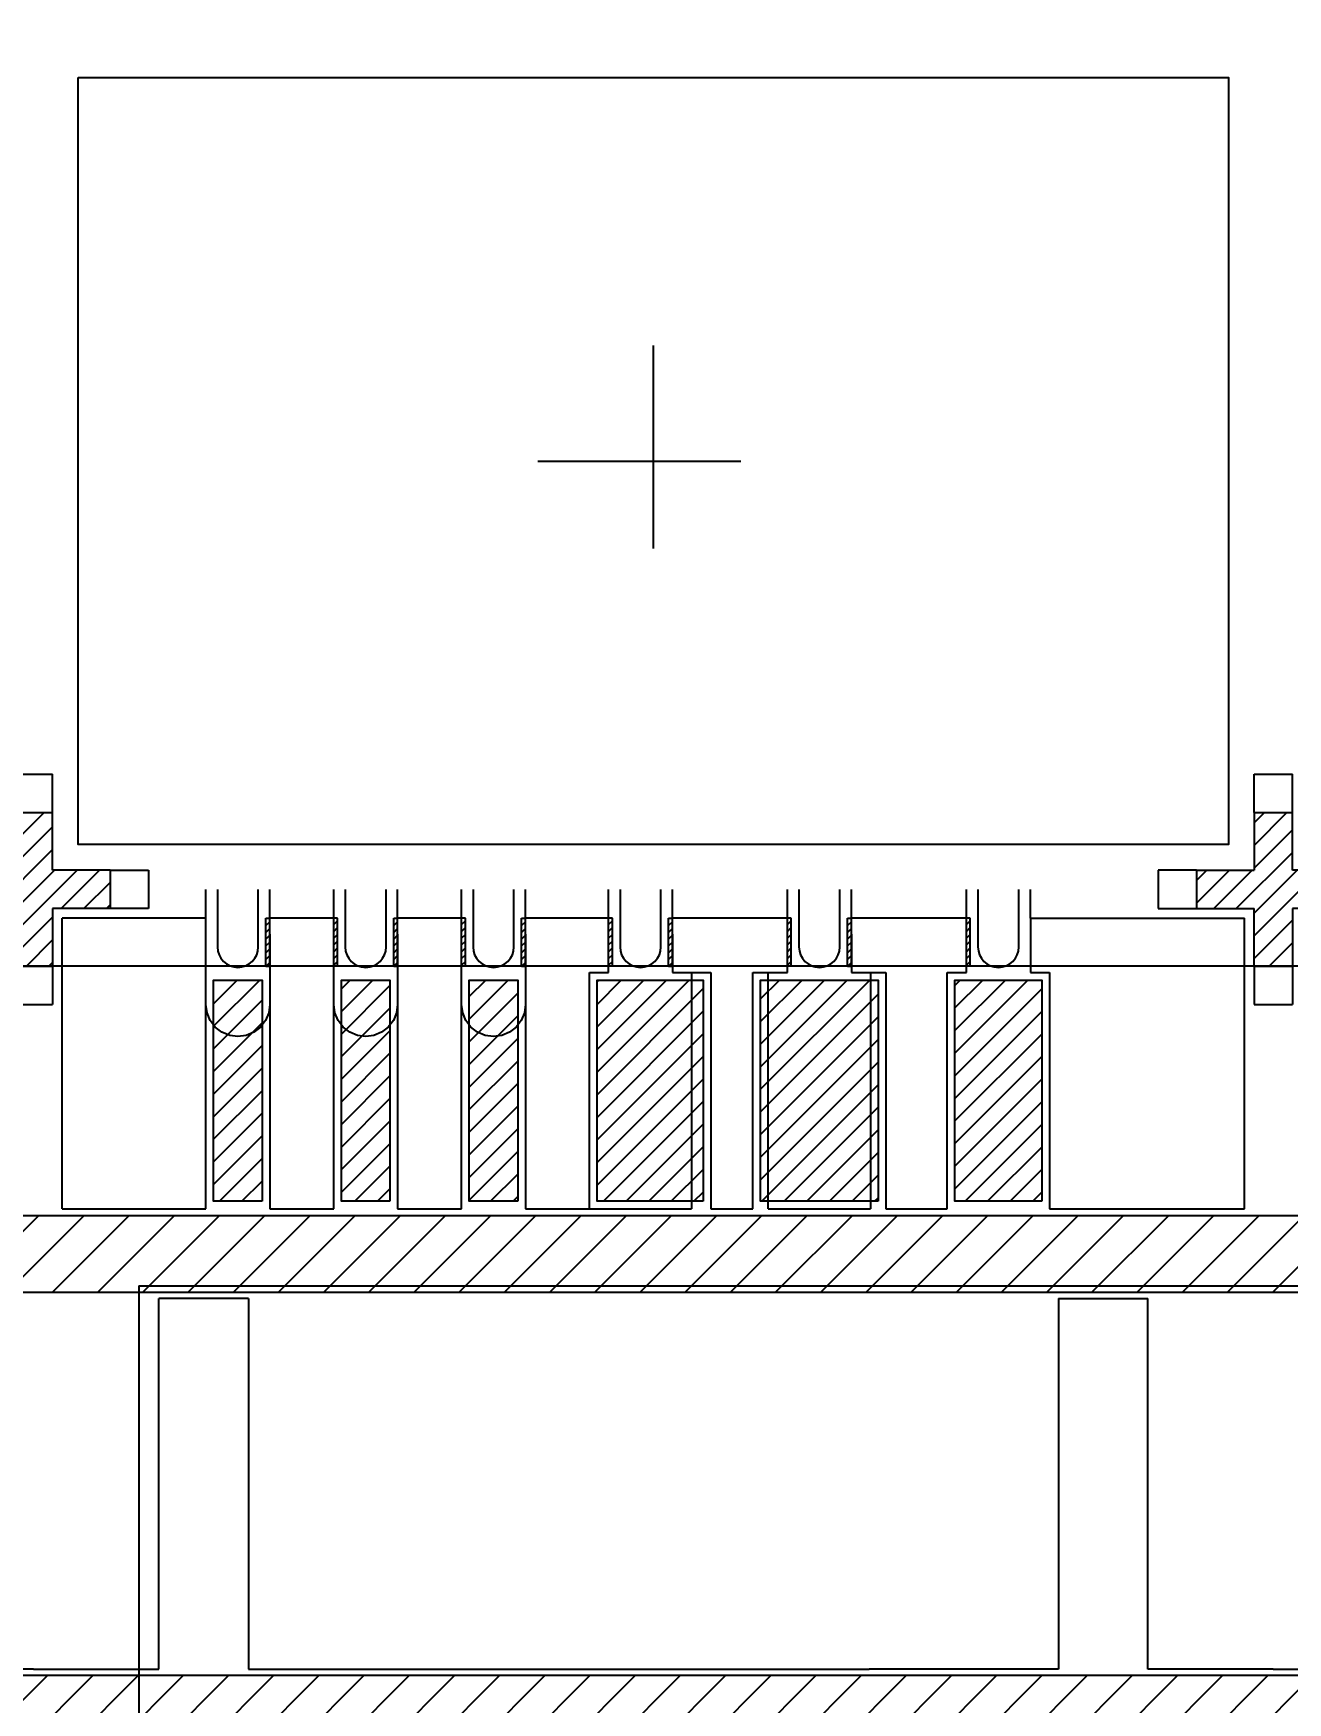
# Model space of a CAD drawing. Extents: x 98 to 785, y 191 to 514.
# Drawn here: x 217.08 to 226.9, y 260.5 to 273.56 of the extents above; entities that cross this region are included whole.
import ezdxf

# ---------------------------------------------------------------- set-up
doc = ezdxf.new("R2010")
doc.units = 0
doc.header["$LTSCALE"] = 12.7
doc.header["$MEASUREMENT"] = 0
doc.header["$PDMODE"] = 2
doc.linetypes.add('CENTER', pattern=[2, 1.25, -0.25, 0.25, -0.25])
doc.linetypes.add('PHANTOM', pattern=[2.5, 1.25, -0.25, 0.25, -0.25, 0.25, -0.25])
doc.layers.get('0').update_dxf_attribs({"linetype": 'CONTINUOUS'})
doc.layers.get('DEFPOINTS').update_dxf_attribs({"linetype": 'CONTINUOUS'})
for name, color, linetype in [('SH-01_CENTER', 2, 'CENTER'), ('SH-01_DIM', 4, 'CONTINUOUS'), ('SH-01_HATCH', 10, 'CONTINUOUS'), ('SH-01_HIDDEN', 6, 'CONTINUOUS'), ('SH-01_MISC', 5, 'CONTINUOUS'), ('SH-01_NOTES', 3, 'CONTINUOUS'), ('SH-01_OBJECT', 7, 'CONTINUOUS'), ('SH-01_PHANTOM', 1, 'PHANTOM')]:
    doc.layers.add(name, color=color, linetype=linetype)
doc.styles.get("Standard").update_dxf_attribs({"font": 'simplex.shx', "width": 0.82})
doc.dimstyles.new('STANDARD$0', dxfattribs={"dimtxt": 0.18, "dimasz": 0.18, "dimexe": 0.18, "dimexo": 0.0625, "dimgap": 0.09, "dimtad": 0, "dimtih": 1, "dimtoh": 1, "dimdec": 4, "dimzin": 0, "dimdsep": 46, "dimtxsty": 'STANDARD', "dimcen": 0.09, "dimadec": 0, "dimazin": 0, "dimtfac": 1, "dimtdec": 4, "dimtofl": 0, "dimtmove": 0, "dimatfit": 3, "dimfxl": 1, "dimtolj": 1, "dimtzin": 0, "dimarcsym": 0})

# ---------------------------------------------------------------- blocks, each defined once
blk = doc.blocks.new('A$C1C491FD5')
at = {"layer": 'SH-01_HATCH', "ltscale": 0.05}
h = blk.add_hatch(dxfattribs=at)
h.set_pattern_fill('ANSI31', color=256, scale=0.5)
h.set_pattern_definition([(45, (-84.885784, -132.481096), (-0.044194174, 0.044194174), [])])
h.paths.add_polyline_path([(-0.5192, 1.101), (-0.5192, 1.326), (-0.6692, 1.326), (-0.6692, 1.101), (-0.8942, 1.101), (-0.8942, 0.951), (-0.6692, 0.951), (-0.6692, 0.726), (-0.5192, 0.726), (-0.5192, 0.951), (-0.2942, 0.951), (-0.2942, 1.101)])
at = {"layer": 'SH-01_HIDDEN'}
for p, q in [((-0.6692, 1.476), (-0.5192, 1.476)), ((-0.6692, 1.326), (-0.6692, 1.476)), ((-0.5192, 1.326), (-0.5192, 1.476)), ((-1.0442, 1.101), (-1.0442, 0.951)), ((-0.8942, 1.101), (-1.0442, 1.101)), ((-0.2942, 1.101), (-0.1442, 1.101)), ((-0.1442, 1.101), (-0.1442, 0.951)), ((-1.0442, 0.951), (-0.8942, 0.951)), ((-0.1442, 0.951), (-0.2942, 0.951)), ((-0.6692, 0.726), (-0.6692, 0.576)), ((-0.5192, 0.726), (-0.5192, 0.576)), ((-0.6692, 0.576), (-0.5192, 0.576))]:
    blk.add_line(p, q, dxfattribs=at)
at = {"layer": 'SH-01_OBJECT'}
for p, q in [((-0.6692, 1.326), (-0.6692, 1.101)), ((-0.6692, 1.326), (-0.5192, 1.326)), ((-0.5192, 1.101), (-0.5192, 1.326)), ((-0.8942, 1.101), (-0.8942, 0.951)), ((-0.8942, 1.101), (-0.6692, 1.101)), ((-0.2942, 1.101), (-0.5192, 1.101)), ((-0.2942, 1.101), (-0.2942, 0.951)), ((-0.8942, 0.951), (-0.6692, 0.951)), ((-0.6692, 0.726), (-0.6692, 0.951)), ((-0.6692, 0.951), (-0.6692, 0.951)), ((-0.5192, 0.951), (-0.5192, 0.951)), ((-0.5192, 0.951), (-0.5192, 0.726)), ((-0.2942, 0.951), (-0.5192, 0.951)), ((-0.6692, 0.726), (-0.5192, 0.726))]:
    blk.add_line(p, q, dxfattribs=at)
blk = doc.blocks.new('_Open30')
at = {"color": 0, "lineweight": -2}
for p, q in [((-1, 0.2679), (0, 0)), ((0, 0), (-1, -0.2679)), ((0, 0), (-1, 0))]:
    blk.add_line(p, q, dxfattribs=at)
blk = doc.blocks.new('*D29')
at = {"layer": 'DEFPOINTS', "color": 0, "ltscale": 0.05, "transparency": 16777216}
for p in [(155.033, 266.264), (735.033, 266.264), (735.033, 236.483)]:
    blk.add_point(p, dxfattribs=at)
at = {"layer": 'SH-01_DIM', "ltscale": 0.05, "transparency": 16777216}
for p, q in [((155.033, 263.724), (155.033, 233.943)), ((735.033, 263.724), (735.033, 233.943)), ((158.208, 236.483), (433.353, 236.483)), ((731.858, 236.483), (456.713, 236.483))]:
    blk.add_line(p, q, dxfattribs=at)
at = {"layer": 'SH-01_DIM', "ltscale": 0.05, "transparency": 16777216, "xscale": 3.175000000000011, "yscale": 3.175000000000011, "zscale": 3.175000000000011, "rotation": 180}
blk.add_blockref('_Open30', (155.033, 236.483), dxfattribs=at)
at = {"layer": 'SH-01_DIM', "ltscale": 0.05, "transparency": 16777216, "xscale": 3.175000000000011, "yscale": 3.175000000000011, "zscale": 3.175000000000011}
blk.add_blockref('_Open30', (735.033, 236.483), dxfattribs=at)
at = {"layer": 'SH-01_DIM', "ltscale": 0.05, "transparency": 16777216, "insert": (445.033, 236.483), "char_height": 1.524, "attachment_point": 5}
blk.add_mtext('\\A1;SAW SINGULATION AREA\\P 290.0000', dxfattribs=at)
blk = doc.blocks.new('A$C548803C5')
at = {"layer": 'SH-01_CENTER', "ltscale": 0.05}
for p, q in [((1, 1.4514), (1, 0.5486)), ((0.5486, 1), (1.4514, 1))]:
    blk.add_line(p, q, dxfattribs=at)
at = {"layer": 'SH-01_MISC', "ltscale": 0.05}
blk.add_lwpolyline([(-1.25, 2.5), (3.25, 2.5), (3.25, -0.5), (-1.25, -0.5)], close=True, dxfattribs=at)
blk = doc.blocks.new('top')
at = {"layer": 'SH-01_HATCH', "ltscale": 0.05}
h = blk.add_hatch(dxfattribs=at)
h.set_pattern_fill('ANSI31', color=256, scale=0.3, angle=180)
h.set_pattern_definition([(225, (-202.500742, 310.435955), (0.0265165, -0.0265165), [])])
h.paths.add_polyline_path([(-204.051, 303.786), (-204.081, 303.786), (-204.081, 304.036), (-204.051, 304.036)])
h.paths.add_polyline_path([(-204.051, 304.036), (-204.081, 304.036), (-204.081, 304.161), (-204.051, 304.161)])
h = blk.add_hatch(dxfattribs=at)
h.set_pattern_fill('ANSI31', color=256, scale=0.3, angle=180)
h.set_pattern_definition([(225, (-201.500742, 310.435955), (0.0265165, -0.0265165), [])])
h.paths.add_polyline_path([(-203.551, 303.786), (-203.521, 303.786), (-203.521, 304.036), (-203.551, 304.036)])
h.paths.add_polyline_path([(-203.551, 304.036), (-203.521, 304.036), (-203.521, 304.161), (-203.551, 304.161)])
h = blk.add_hatch(dxfattribs=at)
h.set_pattern_fill('ANSI31', color=256, scale=0.3, angle=180)
h.set_pattern_definition([(225, (-201.500742, 310.435955), (0.0265165, -0.0265165), [])])
h.paths.add_polyline_path([(-203.051, 303.786), (-203.081, 303.786), (-203.081, 304.036), (-203.051, 304.036)])
h.paths.add_polyline_path([(-203.051, 304.036), (-203.081, 304.036), (-203.081, 304.161), (-203.051, 304.161)])
h = blk.add_hatch(dxfattribs=at)
h.set_pattern_fill('ANSI31', color=256, scale=0.3, angle=180)
h.set_pattern_definition([(225, (-200.500742, 310.435955), (0.0265165, -0.0265165), [])])
h.paths.add_polyline_path([(-202.551, 303.786), (-202.521, 303.786), (-202.521, 304.036), (-202.551, 304.036)])
h.paths.add_polyline_path([(-202.551, 304.036), (-202.521, 304.036), (-202.521, 304.161), (-202.551, 304.161)])
h = blk.add_hatch(dxfattribs=at)
h.set_pattern_fill('ANSI31', color=256, scale=0.3, angle=180)
h.set_pattern_definition([(225, (-200.500742, 310.435955), (0.0265165, -0.0265165), [])])
h.paths.add_polyline_path([(-202.051, 303.786), (-202.081, 303.786), (-202.081, 304.036), (-202.051, 304.036)])
h.paths.add_polyline_path([(-202.051, 304.036), (-202.081, 304.036), (-202.081, 304.161), (-202.051, 304.161)])
h = blk.add_hatch(dxfattribs=at)
h.set_pattern_fill('ANSI31', color=256, scale=0.3, angle=180)
h.set_pattern_definition([(225, (-199.350742, 310.435955), (0.0265165, -0.0265165), [])])
h.paths.add_polyline_path([(-201.401, 303.786), (-201.371, 303.786), (-201.371, 304.036), (-201.401, 304.036)])
h.paths.add_polyline_path([(-201.401, 304.036), (-201.371, 304.036), (-201.371, 304.161), (-201.401, 304.161)])
h = blk.add_hatch(dxfattribs=at)
h.set_pattern_fill('ANSI31', color=256, scale=0.3, angle=180)
h.set_pattern_definition([(225, (-199.350742, 310.435955), (0.0265165, -0.0265165), [])])
h.paths.add_polyline_path([(-200.901, 303.786), (-200.931, 303.786), (-200.931, 304.036), (-200.901, 304.036)])
h.paths.add_polyline_path([(-200.901, 304.036), (-200.931, 304.036), (-200.931, 304.161), (-200.901, 304.161)])
h = blk.add_hatch(dxfattribs=at)
h.set_pattern_fill('ANSI31', color=256, scale=0.3, angle=180)
h.set_pattern_definition([(225, (-197.950742, 310.435955), (0.0265165, -0.0265165), [])])
h.paths.add_polyline_path([(-200.001, 303.786), (-199.971, 303.786), (-199.971, 304.036), (-200.001, 304.036)])
h.paths.add_polyline_path([(-200.001, 304.036), (-199.971, 304.036), (-199.971, 304.161), (-200.001, 304.161)])
h = blk.add_hatch(dxfattribs=at)
h.set_pattern_fill('ANSI31', color=256, scale=0.3, angle=180)
h.set_pattern_definition([(225, (-197.950742, 310.435955), (0.0265165, -0.0265165), [])])
h.paths.add_polyline_path([(-199.501, 303.786), (-199.531, 303.786), (-199.531, 304.036), (-199.501, 304.036)])
h.paths.add_polyline_path([(-199.501, 304.036), (-199.531, 304.036), (-199.531, 304.161), (-199.501, 304.161)])
h = blk.add_hatch(dxfattribs=at)
h.set_pattern_fill('ANSI31', color=256, scale=0.3, angle=180)
h.set_pattern_definition([(225, (-196.550742, 310.435955), (0.0265165, -0.0265165), [])])
h.paths.add_polyline_path([(-198.601, 303.786), (-198.571, 303.786), (-198.571, 304.036), (-198.601, 304.036)])
h.paths.add_polyline_path([(-198.601, 304.036), (-198.571, 304.036), (-198.571, 304.161), (-198.601, 304.161)])
at = {"layer": 'SH-01_NOTES', "ltscale": 0.05}
h = blk.add_hatch(dxfattribs=at)
h.set_pattern_fill('ANSI31', color=256)
h.set_pattern_definition([(45, (-255.10801, 294.76845), (-0.08838835, 0.08838835), [])])
h.paths.add_polyline_path([(-204.111, 303.676), (-204.491, 303.676), (-204.491, 301.946), (-204.111, 301.946)])
h.paths.add_polyline_path([(-203.491, 301.946), (-203.111, 301.946), (-203.111, 303.676), (-203.491, 303.676)])
h.paths.add_polyline_path([(-202.111, 303.676), (-202.491, 303.676), (-202.491, 301.946), (-202.111, 301.946)])
h.paths.add_polyline_path([(-200.661, 303.676), (-201.491, 303.676), (-201.491, 301.946), (-200.661, 301.946)])
h.paths.add_polyline_path([(-200.211, 301.946), (-199.291, 301.946), (-199.291, 303.676), (-200.211, 303.676)])
h.paths.add_polyline_path([(-198.691, 301.946), (-198.011, 301.946), (-198.011, 303.676), (-198.691, 303.676)])
at = {"layer": 'SH-01_HIDDEN', "ltscale": 0.05}
for p, q in [((-204.551, 304.161), (-204.551, 304.386)), ((-204.461, 304.386), (-204.461, 303.936)), ((-204.141, 303.936), (-204.141, 304.386)), ((-204.051, 304.161), (-204.051, 304.386)), ((-203.551, 304.161), (-203.551, 304.386)), ((-203.461, 304.386), (-203.461, 303.936)), ((-203.141, 303.936), (-203.141, 304.386)), ((-203.051, 304.161), (-203.051, 304.386)), ((-202.551, 304.161), (-202.551, 304.386)), ((-202.461, 304.386), (-202.461, 303.936)), ((-202.141, 303.936), (-202.141, 304.386)), ((-202.051, 304.161), (-202.051, 304.386)), ((-201.401, 304.161), (-201.401, 304.386)), ((-201.311, 304.386), (-201.311, 303.936)), ((-200.991, 303.936), (-200.991, 304.386)), ((-200.901, 304.161), (-200.901, 304.386)), ((-200.001, 304.161), (-200.001, 304.386)), ((-199.911, 304.386), (-199.911, 303.936)), ((-199.591, 303.936), (-199.591, 304.386)), ((-199.501, 304.161), (-199.501, 304.386)), ((-198.601, 304.161), (-198.601, 304.386)), ((-198.511, 304.386), (-198.511, 303.936)), ((-198.191, 303.936), (-198.191, 304.386)), ((-198.101, 304.161), (-198.101, 304.386)), ((-201.551, 301.886), (-200.751, 301.886)), ((-200.151, 301.886), (-199.351, 301.886)), ((-200.151, 301.886), (-199.351, 301.886)), ((-204.219, 301.186), (-204.919, 301.186)), ((-204.919, 298.286), (-204.919, 301.186)), ((-204.219, 301.186), (-204.219, 298.286)), ((-197.882, 301.186), (-197.882, 298.286)), ((-197.882, 301.186), (-197.182, 301.186)), ((-197.182, 298.286), (-197.182, 301.186)), ((-205.901, 298.286), (-206.882, 298.286)), ((-205.901, 298.286), (-204.919, 298.286)), ((-204.219, 298.286), (-202.738, 298.286)), ((-202.738, 298.286), (-199.363, 298.286)), ((-197.882, 298.286), (-199.363, 298.286)), ((-196.201, 298.286), (-197.182, 298.286)), ((-196.201, 298.286), (-195.219, 298.286))]:
    blk.add_line(p, q, dxfattribs=at)
at = {"layer": 'SH-01_HIDDEN'}
for p, q in [((-198.101, 304.161), (-198.101, 303.736)), ((-204.551, 303.486), (-204.551, 304.036)), ((-204.051, 304.036), (-204.051, 303.486)), ((-203.551, 303.486), (-203.551, 304.036)), ((-203.051, 304.036), (-203.051, 303.486)), ((-202.551, 303.486), (-202.551, 304.036)), ((-202.051, 304.036), (-202.051, 303.486)), ((-201.401, 303.736), (-201.401, 304.036)), ((-200.901, 304.036), (-200.901, 303.736)), ((-200.001, 303.736), (-200.001, 304.036)), ((-199.501, 304.036), (-199.501, 303.736)), ((-198.601, 303.736), (-198.601, 304.036)), ((-201.551, 303.736), (-201.401, 303.736)), ((-200.901, 303.736), (-200.751, 303.736)), ((-200.751, 303.736), (-200.751, 301.886)), ((-200.151, 301.886), (-200.151, 303.736)), ((-200.151, 303.736), (-200.001, 303.736)), ((-199.501, 303.736), (-199.351, 303.736)), ((-199.351, 303.736), (-199.351, 301.886)), ((-198.751, 303.736), (-198.601, 303.736)), ((-198.101, 303.736), (-197.951, 303.736)), ((-204.542, 303.421), (-204.551, 303.486)), ((-204.517, 303.361), (-204.542, 303.421)), ((-204.059, 303.421), (-204.084, 303.361)), ((-204.051, 303.486), (-204.059, 303.421)), ((-203.542, 303.421), (-203.551, 303.486)), ((-203.517, 303.361), (-203.542, 303.421)), ((-203.059, 303.421), (-203.084, 303.361)), ((-203.051, 303.486), (-203.059, 303.421)), ((-202.542, 303.421), (-202.551, 303.486)), ((-202.517, 303.361), (-202.542, 303.421)), ((-202.059, 303.421), (-202.084, 303.361)), ((-202.051, 303.486), (-202.059, 303.421)), ((-204.478, 303.309), (-204.517, 303.361)), ((-204.426, 303.269), (-204.478, 303.309)), ((-204.124, 303.309), (-204.176, 303.269)), ((-204.084, 303.361), (-204.124, 303.309)), ((-203.478, 303.309), (-203.517, 303.361)), ((-203.426, 303.269), (-203.478, 303.309)), ((-203.124, 303.309), (-203.176, 303.269)), ((-203.084, 303.361), (-203.124, 303.309)), ((-202.478, 303.309), (-202.517, 303.361)), ((-202.426, 303.269), (-202.478, 303.309)), ((-202.124, 303.309), (-202.176, 303.269)), ((-202.084, 303.361), (-202.124, 303.309)), ((-204.365, 303.244), (-204.426, 303.269)), ((-204.301, 303.236), (-204.365, 303.244)), ((-204.236, 303.244), (-204.301, 303.236)), ((-204.176, 303.269), (-204.236, 303.244)), ((-203.365, 303.244), (-203.426, 303.269)), ((-203.301, 303.236), (-203.365, 303.244)), ((-203.236, 303.244), (-203.301, 303.236)), ((-203.176, 303.269), (-203.236, 303.244)), ((-202.365, 303.244), (-202.426, 303.269)), ((-202.301, 303.236), (-202.365, 303.244)), ((-202.236, 303.244), (-202.301, 303.236)), ((-202.176, 303.269), (-202.236, 303.244))]:
    blk.add_line(p, q, dxfattribs=at)
at = {"layer": 'SH-01_HIDDEN', "ltscale": 0.05}
for centre, start, end in [((-204.301, 303.936), 180, 270), ((-204.301, 303.936), 270, 0), ((-203.301, 303.936), 180, 270), ((-203.301, 303.936), 270, 0), ((-202.301, 303.936), 180, 270), ((-202.301, 303.936), 270, 0), ((-201.151, 303.936), 180, 270), ((-201.151, 303.936), 270, 0), ((-199.751, 303.936), 180, 270), ((-199.751, 303.936), 270, 0), ((-198.351, 303.936), 180, 270), ((-198.351, 303.936), 270, 0)]:
    blk.add_arc(centre, 0.16, start, end, dxfattribs=at)
at = {"layer": 'SH-01_NOTES', "ltscale": 0.05}
for points in [[(-204.111, 301.946), (-204.491, 301.946), (-204.491, 303.676), (-204.111, 303.676)], [(-203.111, 301.946), (-203.491, 301.946), (-203.491, 303.676), (-203.111, 303.676)], [(-202.111, 301.946), (-202.491, 301.946), (-202.491, 303.676), (-202.111, 303.676)], [(-200.661, 301.946), (-201.491, 301.946), (-201.491, 303.676), (-200.661, 303.676)], [(-199.291, 301.946), (-200.211, 301.946), (-200.211, 303.676), (-199.291, 303.676)], [(-198.011, 301.946), (-198.691, 301.946), (-198.691, 303.676), (-198.011, 303.676)]]:
    blk.add_lwpolyline(points, close=True, dxfattribs=at)
at = {"layer": 'SH-01_OBJECT', "ltscale": 0.05}
for p, q in [((-204.551, 304.161), (-205.676, 304.161)), ((-205.676, 301.886), (-205.676, 304.161)), ((-204.081, 303.786), (-204.081, 304.161)), ((-204.081, 304.161), (-204.051, 304.161)), ((-204.051, 303.786), (-204.051, 304.161)), ((-203.551, 304.161), (-204.051, 304.161)), ((-203.551, 303.786), (-203.551, 304.161)), ((-203.521, 304.161), (-203.551, 304.161)), ((-203.521, 303.786), (-203.521, 304.161)), ((-203.081, 303.786), (-203.081, 304.161)), ((-203.081, 304.161), (-203.051, 304.161)), ((-203.051, 303.786), (-203.051, 304.161)), ((-202.551, 304.161), (-203.051, 304.161)), ((-202.551, 303.786), (-202.551, 304.161)), ((-202.521, 304.161), (-202.551, 304.161)), ((-202.521, 303.786), (-202.521, 304.161)), ((-202.081, 303.786), (-202.081, 304.161)), ((-202.081, 304.161), (-202.051, 304.161)), ((-202.051, 303.786), (-202.051, 304.161)), ((-201.401, 304.161), (-202.051, 304.161)), ((-201.401, 303.786), (-201.401, 304.161)), ((-201.371, 304.161), (-201.401, 304.161)), ((-201.371, 303.786), (-201.371, 304.161)), ((-200.931, 303.786), (-200.931, 304.161)), ((-200.931, 304.161), (-200.901, 304.161)), ((-200.901, 303.786), (-200.901, 304.161)), ((-200.001, 304.161), (-200.901, 304.161)), ((-200.001, 303.786), (-200.001, 304.161)), ((-199.971, 304.161), (-200.001, 304.161)), ((-199.971, 303.786), (-199.971, 304.161)), ((-199.531, 303.786), (-199.531, 304.161)), ((-199.531, 304.161), (-199.501, 304.161)), ((-199.501, 303.786), (-199.501, 304.161)), ((-198.601, 304.161), (-199.501, 304.161)), ((-198.601, 303.786), (-198.601, 304.161)), ((-198.571, 304.161), (-198.601, 304.161)), ((-198.571, 303.786), (-198.571, 304.161)), ((-198.101, 304.161), (-196.426, 304.161)), ((-196.426, 301.886), (-196.426, 304.161)), ((-204.081, 303.786), (-204.051, 303.786)), ((-203.521, 303.786), (-203.551, 303.786)), ((-203.081, 303.786), (-203.051, 303.786)), ((-202.521, 303.786), (-202.551, 303.786)), ((-202.081, 303.786), (-202.051, 303.786)), ((-201.371, 303.786), (-201.401, 303.786)), ((-200.931, 303.786), (-200.901, 303.786)), ((-199.971, 303.786), (-200.001, 303.786)), ((-199.531, 303.786), (-199.501, 303.786)), ((-198.571, 303.786), (-198.601, 303.786)), ((-205.676, 301.886), (-204.551, 301.886)), ((-204.051, 301.886), (-203.551, 301.886)), ((-203.051, 301.886), (-202.551, 301.886)), ((-202.051, 301.886), (-201.551, 301.886)), ((-200.601, 301.886), (-200.271, 301.886)), ((-199.231, 301.886), (-198.751, 301.886)), ((-197.951, 301.886), (-196.426, 301.886))]:
    blk.add_line(p, q, dxfattribs=at)
at = {"layer": 'SH-01_OBJECT'}
for p, q in [((-204.551, 301.886), (-204.551, 304.161)), ((-198.101, 304.161), (-198.101, 303.736)), ((-204.051, 304.036), (-204.051, 301.886)), ((-203.551, 301.886), (-203.551, 304.036)), ((-203.051, 304.036), (-203.051, 301.886)), ((-202.551, 301.886), (-202.551, 304.036)), ((-202.051, 304.036), (-202.051, 301.886)), ((-201.401, 303.736), (-201.401, 304.036)), ((-200.901, 304.036), (-200.901, 303.736)), ((-200.001, 303.736), (-200.001, 304.036)), ((-199.501, 304.036), (-199.501, 303.736)), ((-198.601, 303.736), (-198.601, 304.036)), ((-201.551, 301.886), (-201.551, 303.736)), ((-201.551, 303.736), (-201.401, 303.736)), ((-200.901, 303.736), (-200.601, 303.736)), ((-200.601, 303.736), (-200.601, 301.886)), ((-200.271, 301.886), (-200.271, 303.736)), ((-200.271, 303.736), (-200.001, 303.736)), ((-199.501, 303.736), (-199.231, 303.736)), ((-199.231, 303.736), (-199.231, 301.886)), ((-198.751, 301.886), (-198.751, 303.736)), ((-198.751, 303.736), (-198.601, 303.736)), ((-198.101, 303.736), (-197.951, 303.736)), ((-197.951, 303.736), (-197.951, 301.886))]:
    blk.add_line(p, q, dxfattribs=at)

msp = doc.modelspace()

# ---------------------------------------------------------------- hatches: boundary and pattern name
at = {"layer": 'SH-01_NOTES', "ltscale": 0.05}
h = msp.add_hatch(dxfattribs=at)
h.set_pattern_fill('ANSI31', color=256, scale=2)
h.set_pattern_definition([(45, (1011.9119, 132.30358), (-0.176776695, 0.176776695), [])])
h.paths.add_polyline_path([(629.55813, 259.96424), (626.30813, 259.96424), (626.30813, 256.96424), (629.55813, 256.96424)], flags=0)
h.paths.add_polyline_path([(151.48313, 433.81424), (738.58313, 433.81424), (738.58313, 260.71424), (151.48313, 260.71424)], flags=16)
edge = h.paths.add_edge_path(flags=16)
edge.add_arc((149.53313, 254.80424), 1.6, 0, 360)
edge = h.paths.add_edge_path(flags=16)
edge.add_arc((297.28313, 254.80424), 1.6, 0, 360)
edge = h.paths.add_edge_path(flags=16)
edge.add_arc((445.03313, 254.80424), 1.6, 0, 360)
edge = h.paths.add_edge_path(flags=16)
edge.add_arc((592.78313, 254.80424), 1.6, 0, 360)
edge = h.paths.add_edge_path(flags=16)
edge.add_arc((740.53313, 254.80424), 1.6, 0, 360)
edge = h.paths.add_edge_path(flags=16)
edge.add_arc((740.53313, 439.72424), 1.6, 0, 360)
edge = h.paths.add_edge_path(flags=16)
edge.add_line((729.13313, 441.32424), (730.53313, 441.32424))
edge.add_arc((730.53313, 439.72424), 1.6, -90, 90, ccw=False)
edge.add_line((730.53313, 438.12424), (729.13313, 438.12424))
edge.add_arc((729.13313, 439.72424), 1.6, 90, 270, ccw=False)
edge = h.paths.add_edge_path(flags=16)
edge.add_arc((630.78313, 439.72424), 1.6, 270, 450)
edge.add_line((630.78313, 441.32424), (629.38313, 441.32424))
edge.add_arc((629.38313, 439.72424), 1.6, 90, 270)
edge.add_line((629.38313, 438.12424), (630.78313, 438.12424))
edge = h.paths.add_edge_path(flags=16)
edge.add_arc((592.78313, 439.72424), 1.6, 0, 360)
edge = h.paths.add_edge_path(flags=16)
edge.add_arc((582.78313, 439.72424), 1.6, 270, 450)
edge.add_line((582.78313, 441.32424), (581.38313, 441.32424))
edge.add_arc((581.38313, 439.72424), 1.6, 90, 270)
edge.add_line((581.38313, 438.12424), (582.78313, 438.12424))
edge = h.paths.add_edge_path(flags=16)
edge.add_arc((481.63313, 439.72424), 1.6, 90, 270)
edge.add_line((481.63313, 438.12424), (483.03313, 438.12424))
edge.add_arc((483.03313, 439.72424), 1.6, 270, 450)
edge.add_line((483.03313, 441.32424), (481.63313, 441.32424))
edge = h.paths.add_edge_path(flags=16)
edge.add_arc((445.03313, 439.72424), 1.6, 0, 360)
edge = h.paths.add_edge_path(flags=16)
edge.add_line((435.03313, 438.12424), (433.63313, 438.12424))
edge.add_arc((433.63313, 439.72424), 1.6, 90, 270, ccw=False)
edge.add_line((433.63313, 441.32424), (435.03313, 441.32424))
edge.add_arc((435.03313, 439.72424), 1.6, -90, 90, ccw=False)
edge = h.paths.add_edge_path(flags=16)
edge.add_line((335.28313, 438.12424), (333.88313, 438.12424))
edge.add_arc((333.88313, 439.72424), 1.6, 90, 270, ccw=False)
edge.add_line((333.88313, 441.32424), (335.28313, 441.32424))
edge.add_arc((335.28313, 439.72424), 1.6, -90, 90, ccw=False)
edge = h.paths.add_edge_path(flags=16)
edge.add_arc((297.28313, 439.72424), 1.6, 0, 360)
edge = h.paths.add_edge_path(flags=16)
edge.add_line((285.88313, 441.32424), (287.28313, 441.32424))
edge.add_arc((287.28313, 439.72424), 1.6, -90, 90, ccw=False)
edge.add_line((287.28313, 438.12424), (285.88313, 438.12424))
edge.add_arc((285.88313, 439.72424), 1.6, 90, 270, ccw=False)
edge = h.paths.add_edge_path(flags=16)
edge.add_line((186.13313, 441.32424), (187.53313, 441.32424))
edge.add_arc((187.53313, 439.72424), 1.6, -90, 90, ccw=False)
edge.add_line((187.53313, 438.12424), (186.13313, 438.12424))
edge.add_arc((186.13313, 439.72424), 1.6, 90, 270, ccw=False)
edge = h.paths.add_edge_path(flags=16)
edge.add_arc((149.53313, 439.72424), 1.6, 0, 360)
h.paths.add_polyline_path([(148.83313, 272.83924), (150.73313, 272.83924), (150.73313, 270.03924), (148.83313, 270.03924)], flags=16)
h.paths.add_polyline_path([(150.33313, 306.33924), (150.33313, 303.48924), (148.83313, 303.48924), (148.83313, 306.33924)], flags=16)
h.paths.add_polyline_path([(150.73313, 336.98924), (148.13313, 336.98924), (148.13313, 339.83924), (150.73313, 339.83924)], flags=16)
h.paths.add_polyline_path([(148.43313, 385.53924), (150.73313, 385.53924)], flags=17)
h.paths.add_polyline_path([(150.73313, 403.98924), (148.13313, 403.98924), (148.13313, 406.83924), (150.73313, 406.83924)], flags=16)
h.paths.add_polyline_path([(147.64626, 421.25208), (147.63299, 411.85208), (145.43313, 411.85208), (145.43313, 421.25208)])
h.paths.add_polyline_path([(147.63313, 352.66424), (147.63313, 341.86424), (145.43313, 341.86424), (145.43313, 352.66424)])
h.paths.add_polyline_path([(147.63313, 281.76424), (147.63313, 272.36424), (145.43313, 272.36856), (145.43313, 281.76856)], flags=16)
h.paths.add_polyline_path([(193.05813, 259.56424), (193.05813, 256.96424), (189.80813, 256.96424), (189.80813, 259.56424)], flags=16)
h.paths.add_polyline_path([(238.30813, 259.96424), (241.55813, 259.96424), (241.55813, 256.96424), (238.30813, 256.96424)], flags=16)
h.paths.add_polyline_path([(290.05813, 259.56424), (290.05813, 256.96424), (286.80813, 256.96424), (286.80813, 259.56424)], flags=16)
h.paths.add_polyline_path([(387.05813, 256.96424), (383.80813, 256.96424), (383.80813, 259.56424), (387.05813, 259.56424)], flags=16)
h.paths.add_polyline_path([(435.55813, 256.96424), (432.30813, 256.96424), (432.30813, 259.96424), (435.55813, 259.96424)], flags=16)
h.paths.add_polyline_path([(484.05813, 259.56424), (484.05813, 256.96424), (480.80813, 256.96424), (480.80813, 259.56424)], flags=16)
h.paths.add_polyline_path([(581.05813, 256.96424), (577.80813, 256.96424), (577.80813, 259.56424), (581.05813, 259.56424)], flags=16)
h.paths.add_polyline_path([(629.55813, 259.96424), (629.55813, 256.96424), (626.30813, 256.96424), (626.30813, 259.96424)], flags=16)
h.paths.add_polyline_path([(678.05813, 256.96424), (676.00813, 256.96424), (676.00813, 259.56424), (678.05813, 259.56424)], flags=16)
h.paths.add_polyline_path([(726.55813, 259.96424), (726.55813, 256.96424), (724.50813, 256.96424), (724.50813, 259.96424)], flags=16)
h.paths.add_polyline_path([(706.21646, 440.82424), (706.21646, 438.62424), (690.43313, 438.62424), (690.43313, 440.82424)], flags=16)
h.paths.add_polyline_path([(529.30813, 256.96424), (529.30813, 259.96424), (532.55813, 259.96424), (532.55813, 256.96424)], flags=16)
h.paths.add_polyline_path([(335.30813, 256.96424), (335.30813, 259.96424), (338.55813, 259.96424), (338.55813, 256.96424)], flags=16)
edge = h.paths.add_edge_path()
edge.add_line((150.73313, 370.48924), (148.43313, 370.48924))
edge.add_line((148.43313, 370.48924), (148.43313, 368.26424))
edge.add_arc((145.03313, 368.26424), 3.4, 276.756327, 360, ccw=False)
edge.add_line((145.43313, 364.88785), (145.43313, 329.64063))
edge.add_arc((145.03271, 326.26386), 3.40042, 0.006316, 83.237357, ccw=False)
edge.add_line((148.43313, 326.26424), (148.53313, 298.26424))
edge.add_arc((144.93068, 298.46048), 3.60779, 278.005517, 356.881866, ccw=False)
edge.add_line((145.43313, 294.88785), (145.43313, 253.49518))
edge.add_line((145.43313, 253.49518), (146.87236, 252.66424))
edge.add_line((146.87236, 252.66424), (743.24749, 252.66424))
edge.add_line((743.24749, 252.66424), (744.63313, 253.49518))
edge.add_line((744.63313, 253.49518), (744.63313, 294.88785))
edge.add_arc((745.03357, 298.26509), 3.40089, 180.937482, 263.23802, ccw=False)
edge.add_line((741.63313, 298.20944), (741.63313, 326.26424))
edge.add_arc((745.03313, 326.26424), 3.4, 96.756327, 180, ccw=False)
edge.add_line((744.63313, 329.64063), (744.63313, 364.88785))
edge.add_arc((745.03313, 368.26424), 3.4, 180, 263.243673, ccw=False)
edge.add_line((741.63313, 368.26424), (741.63313, 396.26424))
edge.add_arc((745.03313, 396.26424), 3.4, 96.756327, 180, ccw=False)
edge.add_line((744.63313, 399.64063), (744.63313, 441.0333))
edge.add_line((744.63313, 441.0333), (743.1939, 441.86424))
edge.add_line((743.1939, 441.86424), (146.87236, 441.86424))
edge.add_line((146.87236, 441.86424), (145.43313, 441.0333))
edge.add_line((145.43313, 441.0333), (145.43313, 399.64063))
edge.add_arc((145.03313, 396.26424), 3.4, 0, 83.243673, ccw=False)
edge.add_line((148.43313, 396.26424), (148.43313, 373.33924))
edge.add_line((148.43313, 373.33924), (150.73313, 373.33924))
edge.add_line((150.73313, 373.33924), (150.73313, 370.48924))
h = msp.add_hatch(dxfattribs=at)
h.set_pattern_fill('ANSI31', color=256, scale=2)
h.set_pattern_definition([(45, (445.03313, 347.26424), (-0.1767767, 0.1767767), [])])
h.paths.add_polyline_path([(733.85922, 430.81424), (156.20704, 430.81424), (156.20704, 263.71424), (733.85922, 263.71424)])
h.paths.add_polyline_path([(733.25922, 264.31424), (156.80704, 264.31424), (156.80704, 430.21424), (733.25922, 430.21424)], flags=16)

# ---------------------------------------------------------------- linework, layer by layer
for points in [[(151.48313, 433.81424), (738.58313, 433.81424), (738.58313, 260.71424), (151.48313, 260.71424)], [(151.48313, 433.81424), (738.58313, 433.81424), (738.58313, 260.71424), (151.48313, 260.71424)], [(156.20704, 263.71424), (733.85922, 263.71424), (733.85922, 430.81424), (156.20704, 430.81424)], [(733.25922, 430.21424), (156.80704, 430.21424), (156.80704, 264.31424), (733.25922, 264.31424)]]:
    msp.add_lwpolyline(points, close=True, dxfattribs=at)
at = {"layer": 'SH-01_PHANTOM'}
for p, q in [((735.03313, 266.26424), (155.03313, 266.26424)), ((217.90813, 263.76424), (217.90813, 252.76424)), ((217.90813, 263.76424), (228.90813, 263.76424))]:
    msp.add_line(p, q, dxfattribs=at)

# ---------------------------------------------------------------- block references
at = {"layer": 'SH-01_HATCH'}
msp.add_blockref('top', (422.98387, -37.52168), dxfattribs=at)
at = {"layer": 'SH-01_MISC', "ltscale": 0.05, "xscale": 2, "yscale": 2, "zscale": 2, "row_count": 24, "column_count": 59, "row_spacing": 6.7, "column_spacing": 9.7}
msp.add_blockref('A$C548803C5', (161.73313, 268.21424), dxfattribs=at)
at = {"layer": 'SH-01_OBJECT', "ltscale": 0.05, "xscale": 2, "yscale": 2, "zscale": 2, "row_count": 1, "column_count": 58, "row_spacing": 0, "column_spacing": 9.7}
msp.add_blockref('A$C1C491FD5', (169.77157, 264.81219), dxfattribs=at)

# ---------------------------------------------------------------- dimensions: what is measured, and where the dimension line sits
at = {"layer": 'SH-01_DIM', "ltscale": 0.05}
dim = msp.add_linear_dim(base=(735.03313, 236.48322), p1=(155.03313, 266.26424), p2=(735.03313, 266.26424), text='SAW SINGULATION AREA\\P<>', dimstyle='STANDARD$0', override={"dimscale": 25.4, "dimtxt": 0.06, "dimasz": 0.125, "dimexe": 0.1, "dimexo": 0.1, "dimgap": 0.01, "dimtih": 0, "dimtoh": 0, "dimlfac": 0.5, "dimzin": 1, "dimpost": ' <>\\X', "dimblk": 'Open30', "dimcen": -0.09, "dimclrd": 256, "dimclre": 256, "dimclrt": 256, "dimazin": 1, "dimtp": 0.03, "dimtm": 0.03, "dimtofl": 1, "dimldrblk": 'Open30', "dimlwd": -1, "dimlwe": -1}, dxfattribs=at)
dim.commit()
dim.dimension.update_dxf_attribs({"geometry": '*D29', "text_midpoint": (445.03313, 236.48322)})

doc.saveas('drawing.dxf')
